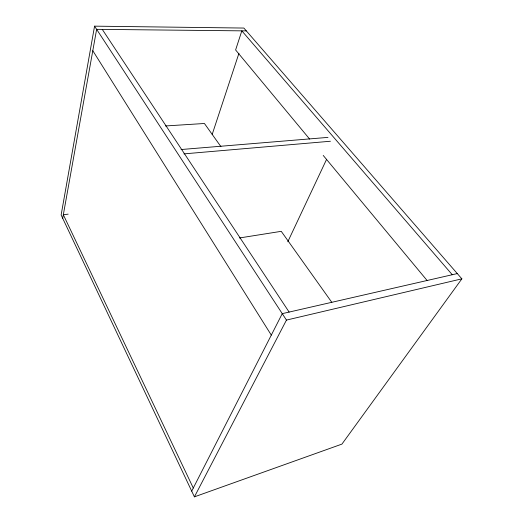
<?xml version="1.0" encoding="UTF-8"?>
<svg xmlns="http://www.w3.org/2000/svg" width="523" height="523" viewBox="0 0 523 523"><rect width="100%" height="100%" fill="white"/><g stroke="black" fill="none" stroke-linecap="round" stroke-linejoin="round"><path stroke-width="0.78" d="M94.558 26.15L61.132 214.999L194.412 496.85L341.931 444.105L461.868 278.837L243.862 28.059L94.558 26.15L286.454 320.089L194.412 496.85M62.688 218.294L96.637 29.334L246.333 30.896M212.181 134.437L238.939 53.307M287.8 241.763L326.64 159.24M191.706 491.13L282.25 313.65L457.298 273.581M286.454 320.089L461.868 278.837M239.456 237.972L281.243 231.329L331.804 302.32M68.173 214.142L63.329 214.731L193.288 488.024M183.933 153.88L330.425 141.243M181.063 149.532L327.999 137.386M165.445 125.965L204.428 123.487L220.948 146.675M452.264 274.732L241.829 30.85L235.612 49.966L309.662 139.111M323.221 155.436L426.997 280.367M102.273 29.393L289.121 312.074M92.8 50.705L271.3 335.106"/></g></svg>
